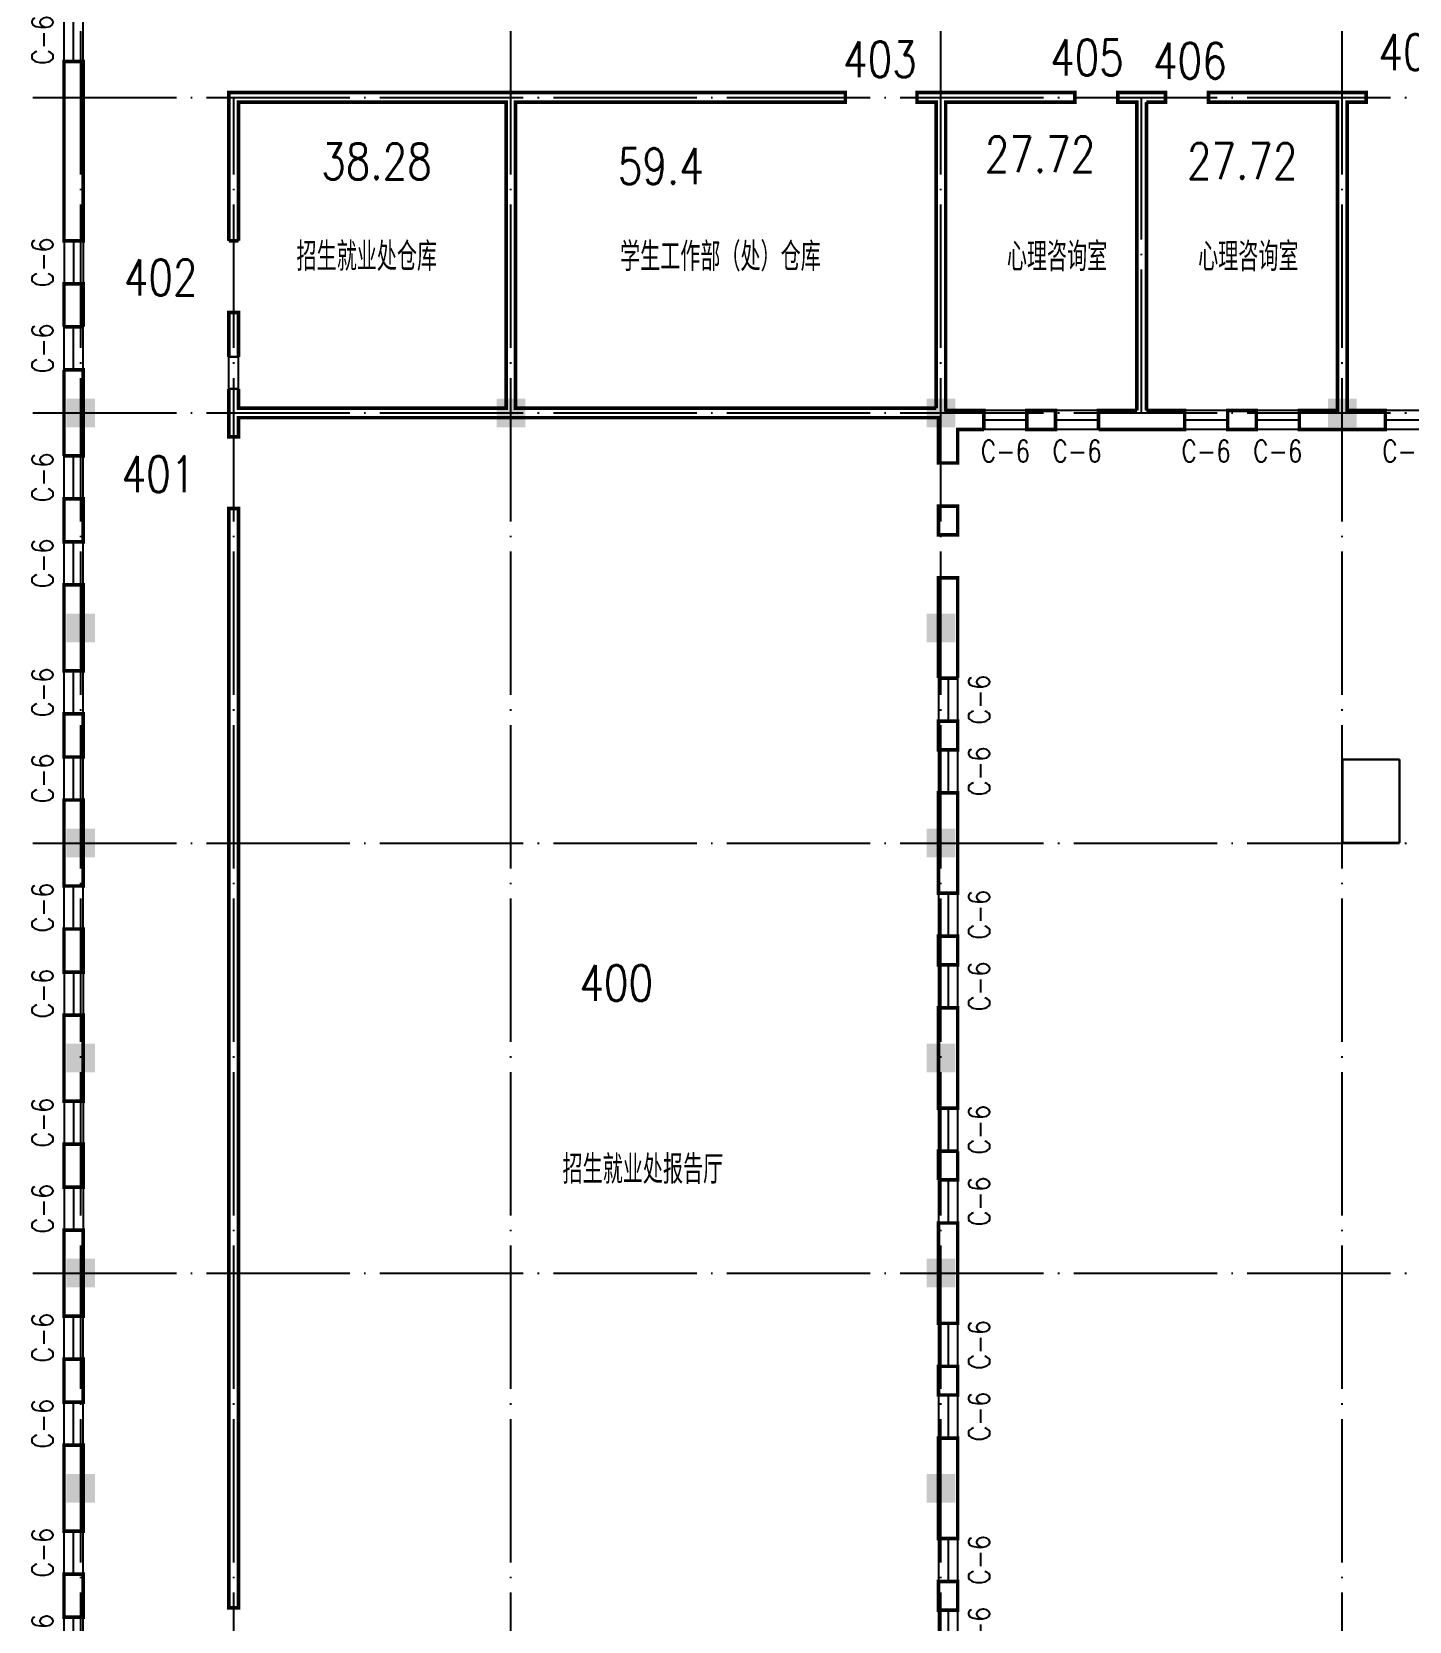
# Model space of a CAD drawing. Extents: x -55219 to 470149, y 494712 to 780039.
# Drawn here: x 364530 to 393355, y 630123 to 663378 of the extents above; entities that cross this region are included whole.
import ezdxf
from ezdxf.enums import TextEntityAlignment as Align

# ---------------------------------------------------------------- set-up
doc = ezdxf.new("R2010")
doc.units = 0
doc.header["$LTSCALE"] = 1500
doc.header["$MEASUREMENT"] = 0
doc.linetypes.add('DOTE', pattern=[2.42, 2, -0.2, 0.02, -0.2])
doc.layers.get('0').update_dxf_attribs({"linetype": 'CONTINUOUS'})
for name, color, linetype in [('COLUMN', 7, 'CONTINUOUS'), ('DOTE', 1, 'DOTE'), ('LVTRY', 6, 'CONTINUOUS'), ('PUB_TEXT', 7, 'CONTINUOUS'), ('PUB_WALL', 255, 'CONTINUOUS'), ('WALL', 255, 'CONTINUOUS'), ('WINDOW', 2, 'CONTINUOUS'), ('WINDOW_TEXT', 7, 'CONTINUOUS')]:
    doc.layers.add(name, color=color, linetype=linetype)
doc.styles.add('_HZTXT', font='txt.shx', dxfattribs={"width": 0.8, "bigfont": 'hztxt.shx'})
doc.styles.add('_SIMPLEX', font='SIMPLEX.shx', dxfattribs={"width": 0.6})
doc.styles.add('DIM_FONT', font='SIMPLEX.shx', dxfattribs={"width": 0.8})
doc.styles.add('SIMPLEX', font='SIMPLEX.SHX')

# ---------------------------------------------------------------- blocks, each defined once
blk = doc.blocks.new('_FZH')
blk.add_solid([(0.5, 0.5), (0.5, -0.5), (-0.5, 0.5), (-0.5, -0.5)])
blk = doc.blocks.new('_WBLK')
for p, q in [((-0.5, 0.5), (0.5, 0.5)), ((-0.5, 0), (0.5, 0)), ((-0.5, -0.5), (0.5, -0.5))]:
    blk.add_line(p, q)
at = {"layer": 'WINDOW_TEXT', "style": 'SIMPLEX', "flags": 9}
blk.add_attdef('A', text='', height=1, dxfattribs=at).set_placement((0, 1.5), align=Align.MIDDLE)

msp = doc.modelspace()

# ---------------------------------------------------------------- linework, layer by layer
at = {"layer": 'DOTE'}
for p, q in [((365555.2, 605943), (365555.2, 674505.6)), ((374555.2, 605943), (374555.2, 674505.6)), ((383555.2, 605943), (383555.2, 674505.6)), ((391955.2, 605943), (391955.2, 674505.6)), ((364555.2, 662004.9), (444227.5, 662004.9)), ((368755.2, 605943), (368755.2, 662004.9)), ((387755.2, 655404.9), (387755.2, 662004.9)), ((364555.2, 655404.9), (444227.5, 655404.9)), ((364555.2, 646404.9), (444227.5, 646404.9)), ((364555.2, 637404.9), (444227.5, 637404.9))]:
    msp.add_line(p, q, dxfattribs=at)
at = {"layer": 'LVTRY'}
msp.add_line((391955.7, 648154.4), (391955.2, 648153.9), dxfattribs=at)
at = {"layer": 'LVTRY', "const_width": 50}
for points in [[(368855.2, 656574.9), (368655.2, 656574.9)], [(368655.2, 655904.9), (368855.2, 655904.9)], [(391955.2, 648153.9), (391955.2, 646405.4)], [(393154.7, 648154.4), (391955.7, 648154.4)], [(393154.2, 648153.9), (393154.2, 646405.4)], [(393154.7, 646405.4), (391955.7, 646405.4)]]:
    msp.add_lwpolyline(points, dxfattribs=at)
at = {"layer": 'PUB_WALL', "const_width": 75}
for points in [[(365605.2, 659004.9), (365205.2, 659004.9), (365205.2, 662754.9), (365605.2, 662754.9), (365605.2, 659004.9)], [(368655.2, 659004.9), (368655.2, 662104.9), (381555.2, 662104.9), (381555.2, 661904.9), (374655.2, 661904.9), (374655.2, 655504.9), (383455.2, 655504.9)], [(383455.2, 655504.9), (383455.2, 661904.9), (383055.2, 661904.9), (383055.2, 662104.9), (386355.2, 662104.9), (386355.2, 661904.9), (383655.2, 661904.9), (383655.2, 655455.4), (383655.7, 655454.9), (384455.2, 655454.9), (384455.2, 655054.9)], [(388255.2, 661904.9), (387855.2, 661904.9), (388255.2, 661904.9), (388255.2, 662104.9), (387255.2, 662104.9), (387255.2, 661904.9), (387655.2, 661904.9), (387655.2, 655454.9)], [(391055.2, 655054.9), (392855.2, 655054.9), (392855.2, 655454.9), (392055.2, 655454.9), (392055.2, 661904.9), (392455.2, 661904.9), (392455.2, 662104.9), (389155.2, 662104.9), (389155.2, 661904.9), (391855.2, 661904.9), (391855.2, 655454.9), (391055.2, 655454.9), (391055.2, 655054.9), (392855.2, 655054.9)], [(368855.2, 659004.9), (368855.2, 661904.9), (374455.2, 661904.9), (374455.2, 655504.9), (368855.2, 655504.9), (368855.2, 655904.9)], [(387855.2, 655454.9), (387855.2, 661904.9)], [(391855.2, 659104.9), (391855.2, 661904.9), (389155.2, 661904.9)], [(368855.2, 659004.9), (368655.2, 659004.9)], [(365205.2, 657204.9), (365205.2, 658104.9), (365605.2, 658104.9), (365605.2, 657204.9)], [(368855.2, 656574.9), (368855.2, 657504.9), (368655.2, 657504.9), (368655.2, 656574.9)], [(365205.2, 657204.9), (365605.2, 657204.9)], [(365205.2, 656304.9), (365605.2, 656304.9), (365605.2, 655504.9), (365605.2, 654504.9), (365205.2, 654504.9)], [(365205.2, 654504.9), (365205.2, 656304.9)], [(368655.2, 655904.9), (368655.2, 654904.9), (368855.2, 654904.9), (368855.2, 655304.9), (383505.2, 655304.9), (383505.2, 654354.9), (383905.2, 654354.9), (383905.2, 655054.9), (384455.2, 655054.9)], [(385955.2, 655054.9), (385355.2, 655054.9), (385355.2, 655454.9), (385955.2, 655454.9), (385955.2, 655054.9)], [(387280.2, 655454.9), (387655.2, 655454.9), (386855.2, 655454.9), (386855.2, 655054.9)], [(388655.2, 655454.9), (387855.2, 655454.9), (388655.2, 655454.9), (388655.2, 655054.9), (387280.2, 655054.9)], [(391855.2, 655454.9), (391055.2, 655454.9)], [(392855.2, 655454.9), (392055.2, 655454.9)], [(388655.2, 655054.9), (386855.2, 655054.9)], [(365205.2, 652704.9), (365605.2, 652704.9), (365605.2, 653604.9), (365205.2, 653604.9), (365205.2, 652704.9)], [(383905.2, 653454.9), (383905.2, 652854.9), (383505.2, 652854.9), (383505.2, 653454.9), (383905.2, 653454.9)], [(368855.2, 653404.9), (368855.2, 630404.9), (368655.2, 630404.9), (368655.2, 653404.9), (368855.2, 653404.9)], [(383505.2, 649854.9), (383505.2, 651954.9), (383905.2, 651954.9), (383905.2, 649854.9)], [(383505.2, 649854.9), (383905.2, 649854.9)], [(365205.2, 648204.9), (365605.2, 648204.9), (365605.2, 649104.9), (365205.2, 649104.9), (365205.2, 648204.9)], [(383905.2, 648954.9), (383905.2, 648354.9), (383505.2, 648354.9), (383505.2, 648954.9), (383905.2, 648954.9)], [(383505.2, 643854.9), (383505.2, 644454.9), (383905.2, 644454.9), (383905.2, 643854.9), (383505.2, 643854.9)], [(383505.2, 640854.9), (383505.2, 642954.9), (383905.2, 642954.9), (383905.2, 640854.9), (383505.2, 640854.9)], [(383905.2, 639954.9), (383905.2, 639354.9), (383505.2, 639354.9)], [(383905.2, 639954.9), (383505.2, 639954.9), (383505.2, 639354.9)], [(365605.2, 638304.9), (365605.2, 636504.9), (365205.2, 636504.9), (365205.2, 638304.9), (365605.2, 638304.9)], [(365205.2, 634704.9), (365605.2, 634704.9), (365605.2, 635604.9), (365205.2, 635604.9), (365205.2, 634704.9)], [(383905.2, 633954.9), (383905.2, 631854.9), (383505.2, 631854.9), (383505.2, 633954.9), (383905.2, 633954.9)], [(383505.2, 630954.9), (383905.2, 630954.9), (383905.2, 630354.9), (383505.2, 630354.9), (383505.2, 630954.9)]]:
    msp.add_lwpolyline(points, dxfattribs=at)
for points in [[(390155.2, 655454.9), (389555.2, 655454.9), (389555.2, 655054.9), (390155.2, 655054.9)], [(365205.2, 651804.9), (365205.2, 650004.9), (365605.2, 650004.9), (365605.2, 651804.9)], [(383505.2, 647454.9), (383905.2, 647454.9), (383905.2, 645354.9), (383505.2, 645354.9), (383505.2, 646504.9)], [(365605.2, 647304.9), (365205.2, 647304.9), (365205.2, 645504.9), (365605.2, 645504.9), (365605.2, 646504.9)], [(365205.2, 644604.9), (365205.2, 643704.9), (365605.2, 643704.9), (365605.2, 644604.9)], [(365205.2, 642804.9), (365205.2, 641004.9), (365605.2, 641004.9), (365605.2, 642804.9)], [(365205.2, 640104.9), (365205.2, 639204.9), (365605.2, 639204.9), (365605.2, 640104.9)], [(383905.2, 638454.9), (383905.2, 636354.9), (383505.2, 636354.9), (383505.2, 638454.9)], [(383905.2, 635454.9), (383905.2, 634854.9), (383505.2, 634854.9), (383505.2, 635454.9)], [(365205.2, 633804.9), (365205.2, 632004.9), (365605.2, 632004.9), (365605.2, 633804.9)], [(365205.2, 631104.9), (365205.2, 630204.9), (365605.2, 630204.9), (365605.2, 631104.9)]]:
    msp.add_lwpolyline(points, close=True, dxfattribs=at)
at = {"layer": 'WALL'}
for p, q in [((365205.2, 662754.9), (365605.2, 662754.9)), ((365205.2, 659004.9), (365205.2, 662754.9)), ((365605.2, 659004.9), (365605.2, 662754.9)), ((368655.2, 662104.9), (381555.2, 662104.9)), ((368655.2, 659004.9), (368655.2, 662104.9)), ((368855.2, 661904.9), (374455.2, 661904.9)), ((368855.2, 659004.9), (368855.2, 661904.9)), ((374455.2, 661904.9), (374455.2, 655504.9)), ((374655.2, 661904.9), (374655.2, 655504.9)), ((374655.2, 661904.9), (381555.2, 661904.9)), ((381555.2, 661904.9), (381555.2, 662104.9)), ((383055.2, 662104.9), (386355.2, 662104.9)), ((383055.2, 661904.9), (383055.2, 662104.9)), ((383055.2, 661904.9), (383455.2, 661904.9)), ((383455.2, 661904.9), (383455.2, 655504.9)), ((383655.2, 661904.9), (383655.2, 655455.4)), ((383655.2, 661904.9), (386355.2, 661904.9)), ((386355.2, 661904.9), (386355.2, 662104.9)), ((387255.2, 662104.9), (388255.2, 662104.9)), ((387255.2, 661904.9), (387255.2, 662104.9)), ((387255.2, 661904.9), (387655.2, 661904.9)), ((387655.2, 655454.9), (387655.2, 661904.9)), ((388255.2, 661904.9), (387855.2, 661904.9)), ((387855.2, 661904.9), (388255.2, 661904.9)), ((387855.2, 655454.9), (387855.2, 661904.9)), ((388255.2, 661904.9), (388255.2, 662104.9)), ((389155.2, 661904.9), (389155.2, 662104.9)), ((389155.2, 662104.9), (392455.2, 662104.9)), ((389155.2, 661904.9), (391855.2, 661904.9)), ((391855.2, 661904.9), (389155.2, 661904.9)), ((391855.2, 655454.9), (391855.2, 661904.9)), ((391855.2, 659104.9), (391855.2, 661904.9)), ((392055.2, 661904.9), (392455.2, 661904.9)), ((392055.2, 655454.9), (392055.2, 661904.9)), ((392455.2, 662104.9), (392455.2, 661904.9)), ((365205.2, 659004.9), (365605.2, 659004.9)), ((368855.2, 659004.9), (368655.2, 659004.9)), ((365205.2, 658104.9), (365605.2, 658104.9)), ((365205.2, 657204.9), (365205.2, 658104.9)), ((365605.2, 657204.9), (365605.2, 658104.9)), ((368655.2, 654904.9), (368655.2, 657504.9)), ((368855.2, 657504.9), (368655.2, 657504.9)), ((368855.2, 655504.9), (368855.2, 657504.9)), ((365205.2, 657204.9), (365605.2, 657204.9)), ((365205.2, 656304.9), (365605.2, 656304.9)), ((365205.2, 654504.9), (365205.2, 656304.9)), ((365605.2, 655504.9), (365605.2, 656304.9)), ((365605.2, 654504.9), (365605.2, 655504.9)), ((368855.2, 655504.9), (374455.2, 655504.9)), ((374655.2, 655504.9), (383455.2, 655504.9)), ((368855.2, 655304.9), (383505.2, 655304.9)), ((368855.2, 654904.9), (368855.2, 655304.9)), ((383505.2, 655304.9), (383505.2, 654354.9)), ((383655.2, 655455.4), (383655.7, 655454.9)), ((384455.2, 655454.9), (383655.7, 655454.9)), ((384455.2, 655454.9), (384455.2, 655054.9)), ((385955.2, 655454.9), (385355.2, 655454.9)), ((385355.2, 655454.9), (385355.2, 655054.9)), ((385955.2, 655454.9), (385955.2, 655054.9)), ((386855.2, 655454.9), (386855.2, 655054.9)), ((387655.2, 655454.9), (386855.2, 655454.9)), ((387280.2, 655454.9), (387655.2, 655454.9)), ((388655.2, 655454.9), (387855.2, 655454.9)), ((388655.2, 655454.9), (387855.2, 655454.9)), ((388655.2, 655454.9), (388655.2, 655054.9)), ((389555.2, 655454.9), (389555.2, 655054.9)), ((390155.2, 655454.9), (389555.2, 655454.9)), ((390155.2, 655454.9), (390155.2, 655054.9)), ((391055.2, 655454.9), (391055.2, 655054.9)), ((391855.2, 655454.9), (391055.2, 655454.9)), ((391855.2, 655454.9), (391055.2, 655454.9)), ((392055.2, 655454.9), (392855.2, 655454.9)), ((392855.2, 655454.9), (392055.2, 655454.9)), ((392855.2, 655454.9), (392855.2, 655054.9)), ((368855.2, 654904.9), (368655.2, 654904.9)), ((383905.2, 655054.9), (383905.2, 654354.9)), ((384455.2, 655054.9), (383905.2, 655054.9)), ((385955.2, 655054.9), (385355.2, 655054.9)), ((388655.2, 655054.9), (386855.2, 655054.9)), ((388655.2, 655054.9), (387280.2, 655054.9)), ((390155.2, 655054.9), (389555.2, 655054.9)), ((392855.2, 655054.9), (391055.2, 655054.9)), ((391055.2, 655054.9), (392855.2, 655054.9)), ((365205.2, 654504.9), (365605.2, 654504.9)), ((383505.2, 654354.9), (383905.2, 654354.9)), ((365205.2, 653604.9), (365605.2, 653604.9)), ((365205.2, 652704.9), (365205.2, 653604.9)), ((365605.2, 652704.9), (365605.2, 653604.9)), ((368655.2, 630404.9), (368655.2, 653404.9)), ((368855.2, 653404.9), (368655.2, 653404.9)), ((368855.2, 653404.9), (368855.2, 630404.9)), ((383505.2, 653454.9), (383905.2, 653454.9)), ((383505.2, 653454.9), (383505.2, 652854.9)), ((383905.2, 653454.9), (383905.2, 652854.9)), ((383505.2, 652854.9), (383905.2, 652854.9)), ((365205.2, 652704.9), (365605.2, 652704.9)), ((365205.2, 650004.9), (365205.2, 651804.9)), ((365205.2, 651804.9), (365605.2, 651804.9)), ((365605.2, 650004.9), (365605.2, 651804.9)), ((383505.2, 651954.9), (383905.2, 651954.9)), ((383505.2, 651954.9), (383505.2, 649854.9)), ((383905.2, 651954.9), (383905.2, 649854.9)), ((365205.2, 650004.9), (365605.2, 650004.9)), ((383505.2, 649854.9), (383905.2, 649854.9)), ((365205.2, 649104.9), (365605.2, 649104.9)), ((365205.2, 648204.9), (365205.2, 649104.9)), ((365605.2, 648204.9), (365605.2, 649104.9)), ((383505.2, 648954.9), (383505.2, 648354.9)), ((383505.2, 648954.9), (383905.2, 648954.9)), ((383905.2, 648954.9), (383905.2, 648354.9)), ((365205.2, 648204.9), (365605.2, 648204.9)), ((383905.2, 648354.9), (383505.2, 648354.9)), ((365205.2, 645504.9), (365205.2, 647304.9)), ((365205.2, 647304.9), (365605.2, 647304.9)), ((365605.2, 646504.9), (365605.2, 647304.9)), ((383905.2, 647454.9), (383505.2, 647454.9)), ((383505.2, 647454.9), (383505.2, 646504.9)), ((383905.2, 647454.9), (383905.2, 645354.9)), ((365605.2, 645504.9), (365605.2, 646504.9)), ((383505.2, 646504.9), (383505.2, 645354.9)), ((365205.2, 645504.9), (365605.2, 645504.9)), ((383905.2, 645354.9), (383505.2, 645354.9)), ((365205.2, 643704.9), (365205.2, 644604.9)), ((365205.2, 644604.9), (365605.2, 644604.9)), ((365605.2, 643704.9), (365605.2, 644604.9)), ((383905.2, 644454.9), (383505.2, 644454.9)), ((383505.2, 644454.9), (383505.2, 643854.9)), ((383905.2, 644454.9), (383905.2, 643854.9)), ((383905.2, 643854.9), (383505.2, 643854.9)), ((365205.2, 643704.9), (365605.2, 643704.9)), ((383905.2, 642954.9), (383505.2, 642954.9)), ((383505.2, 642954.9), (383505.2, 640854.9)), ((383905.2, 642954.9), (383905.2, 640854.9)), ((365205.2, 641004.9), (365205.2, 642804.9)), ((365205.2, 642804.9), (365605.2, 642804.9)), ((365605.2, 641004.9), (365605.2, 642804.9)), ((365205.2, 641004.9), (365605.2, 641004.9)), ((383905.2, 640854.9), (383505.2, 640854.9)), ((365205.2, 639204.9), (365205.2, 640104.9)), ((365205.2, 640104.9), (365605.2, 640104.9)), ((365605.2, 639204.9), (365605.2, 640104.9)), ((383905.2, 639954.9), (383505.2, 639954.9)), ((383505.2, 639954.9), (383505.2, 639354.9)), ((383905.2, 639954.9), (383905.2, 639354.9)), ((365205.2, 639204.9), (365605.2, 639204.9)), ((383905.2, 639354.9), (383505.2, 639354.9)), ((365205.2, 638304.9), (365605.2, 638304.9)), ((365205.2, 636504.9), (365205.2, 638304.9)), ((365605.2, 636504.9), (365605.2, 638304.9)), ((383505.2, 638454.9), (383505.2, 636354.9)), ((383905.2, 638454.9), (383505.2, 638454.9)), ((383905.2, 638454.9), (383905.2, 636354.9)), ((365205.2, 636504.9), (365605.2, 636504.9)), ((383905.2, 636354.9), (383505.2, 636354.9)), ((365205.2, 635604.9), (365605.2, 635604.9)), ((365205.2, 634704.9), (365205.2, 635604.9)), ((365605.2, 634704.9), (365605.2, 635604.9)), ((383505.2, 635454.9), (383505.2, 634854.9)), ((383905.2, 635454.9), (383505.2, 635454.9)), ((383905.2, 635454.9), (383905.2, 634854.9)), ((383905.2, 634854.9), (383505.2, 634854.9)), ((365205.2, 634704.9), (365605.2, 634704.9)), ((383505.2, 633954.9), (383505.2, 631854.9)), ((383905.2, 633954.9), (383505.2, 633954.9)), ((383905.2, 633954.9), (383905.2, 631854.9)), ((365205.2, 632004.9), (365205.2, 633804.9)), ((365205.2, 633804.9), (365605.2, 633804.9)), ((365605.2, 632004.9), (365605.2, 633804.9)), ((365205.2, 632004.9), (365605.2, 632004.9)), ((383905.2, 631854.9), (383505.2, 631854.9)), ((365205.2, 630204.9), (365205.2, 631104.9)), ((365205.2, 631104.9), (365605.2, 631104.9)), ((365605.2, 630204.9), (365605.2, 631104.9)), ((383505.2, 630954.9), (383505.2, 630354.9)), ((383905.2, 630954.9), (383505.2, 630954.9)), ((383905.2, 630954.9), (383905.2, 630354.9)), ((365205.2, 630204.9), (365605.2, 630204.9)), ((368855.2, 630404.9), (368655.2, 630404.9)), ((383905.2, 630354.9), (383505.2, 630354.9))]:
    msp.add_line(p, q, dxfattribs=at)

# ---------------------------------------------------------------- block references
at = {"layer": 'COLUMN', "xscale": 600, "yscale": 600, "zscale": 600}
for p in [(365555.2, 655404.9), (374555.2, 655404.9), (383555.2, 655404.9), (391955.2, 655404.9), (365555.2, 650904.9), (383555.2, 650904.9), (365555.2, 646404.9), (383555.2, 646404.9), (365555.2, 641904.9), (383555.2, 641904.9), (365555.2, 637404.9), (383555.2, 637404.9), (365555.2, 632904.9), (383555.2, 632904.9)]:
    msp.add_blockref('_FZH', p, dxfattribs=at)
at = {"layer": 'WINDOW'}
ref = msp.add_blockref('_WBLK', (365405.2, 663204.9), dxfattribs=dict(at, xscale=900, yscale=400.0000000001164, zscale=900, rotation=89.99999999999999))
ref.add_attrib('A', 'C-6', dxfattribs={"layer": 'WINDOW_TEXT', "height": 450, "rotation": 90, "style": '_SIMPLEX', "width": 0.8, "flags": 8}).set_placement((364755.2, 663204.9), align=Align.MIDDLE)
ref = msp.add_blockref('_WBLK', (365405.2, 658554.9), dxfattribs=dict(at, xscale=900, yscale=400, zscale=900, rotation=270))
ref.add_attrib('A', 'C-6', dxfattribs={"layer": 'WINDOW_TEXT', "height": 450, "rotation": 90, "style": '_SIMPLEX', "width": 0.8, "flags": 8}).set_placement((364755.2, 658554.9), align=Align.MIDDLE)
ref = msp.add_blockref('_WBLK', (365405.2, 656754.9), dxfattribs=dict(at, xscale=900, yscale=400.0000000001164, zscale=900, rotation=89.99999999999999))
ref.add_attrib('A', 'C-6', dxfattribs={"layer": 'WINDOW_TEXT', "height": 450, "rotation": 90, "style": '_SIMPLEX', "width": 0.8, "flags": 8}).set_placement((364755.2, 656754.9), align=Align.MIDDLE)
ref = msp.add_blockref('_WBLK', (384905.2, 655254.9), dxfattribs=dict(at, xscale=900, yscale=400.0000000001164, zscale=900, rotation=180))
ref.add_attrib('A', 'C-6', dxfattribs={"layer": 'WINDOW_TEXT', "height": 450, "style": '_SIMPLEX', "width": 0.8, "flags": 8}).set_placement((384905.2, 654604.9), align=Align.MIDDLE)
ref = msp.add_blockref('_WBLK', (386405.2, 655254.9), dxfattribs=dict(at, xscale=900, yscale=400, zscale=900, rotation=180))
ref.add_attrib('A', 'C-6', dxfattribs={"layer": 'WINDOW_TEXT', "height": 450, "style": '_SIMPLEX', "width": 0.8, "flags": 8}).set_placement((386405.2, 654604.9), align=Align.MIDDLE)
ref = msp.add_blockref('_WBLK', (389105.2, 655254.9), dxfattribs=dict(at, xscale=900, yscale=400, zscale=900, rotation=180))
ref.add_attrib('A', 'C-6', dxfattribs={"layer": 'WINDOW_TEXT', "height": 450, "style": '_SIMPLEX', "width": 0.8, "flags": 8}).set_placement((389105.2, 654604.9), align=Align.MIDDLE)
ref = msp.add_blockref('_WBLK', (390605.2, 655254.9), dxfattribs=dict(at, xscale=900, yscale=400, zscale=900, rotation=180))
ref.add_attrib('A', 'C-6', dxfattribs={"layer": 'WINDOW_TEXT', "height": 450, "style": '_SIMPLEX', "width": 0.8, "flags": 8}).set_placement((390605.2, 654604.9), align=Align.MIDDLE)
ref = msp.add_blockref('_WBLK', (393305.2, 655254.9), dxfattribs=dict(at, xscale=900, yscale=399.9999999998836, zscale=900, rotation=180))
ref.add_attrib('A', 'C-6', dxfattribs={"layer": 'WINDOW_TEXT', "height": 450, "style": '_SIMPLEX', "width": 0.8, "flags": 8}).set_placement((393305.2, 654604.9), align=Align.MIDDLE)
ref = msp.add_blockref('_WBLK', (365405.2, 654054.9), dxfattribs=dict(at, xscale=900, yscale=399.9999999998836, zscale=900, rotation=89.99999999999999))
ref.add_attrib('A', 'C-6', dxfattribs={"layer": 'WINDOW_TEXT', "height": 450, "rotation": 90, "style": '_SIMPLEX', "width": 0.8, "flags": 8}).set_placement((364755.2, 654054.9), align=Align.MIDDLE)
ref = msp.add_blockref('_WBLK', (365405.2, 652254.9), dxfattribs=dict(at, xscale=900, yscale=400, zscale=900, rotation=89.99999999999999))
ref.add_attrib('A', 'C-6', dxfattribs={"layer": 'WINDOW_TEXT', "height": 450, "rotation": 90, "style": '_SIMPLEX', "width": 0.8, "flags": 8}).set_placement((364755.2, 652254.9), align=Align.MIDDLE)
ref = msp.add_blockref('_WBLK', (365405.2, 649554.9), dxfattribs=dict(at, xscale=900, yscale=400, zscale=900, rotation=89.99999999999999))
ref.add_attrib('A', 'C-6', dxfattribs={"layer": 'WINDOW_TEXT', "height": 450, "rotation": 90, "style": '_SIMPLEX', "width": 0.8, "flags": 8}).set_placement((364755.2, 649554.9), align=Align.MIDDLE)
ref = msp.add_blockref('_WBLK', (383705.2, 649404.9), dxfattribs=dict(at, xscale=900, yscale=399.9999999998836, zscale=900, rotation=270))
ref.add_attrib('A', 'C-6', dxfattribs={"layer": 'WINDOW_TEXT', "height": 450, "rotation": 90, "style": '_SIMPLEX', "width": 0.8, "flags": 8}).set_placement((384355.2, 649404.9), align=Align.MIDDLE)
ref = msp.add_blockref('_WBLK', (365405.2, 647754.9), dxfattribs=dict(at, xscale=900, yscale=400, zscale=900, rotation=89.99999999999999))
ref.add_attrib('A', 'C-6', dxfattribs={"layer": 'WINDOW_TEXT', "height": 450, "rotation": 90, "style": '_SIMPLEX', "width": 0.8, "flags": 8}).set_placement((364755.2, 647754.9), align=Align.MIDDLE)
ref = msp.add_blockref('_WBLK', (383705.2, 647904.9), dxfattribs=dict(at, xscale=900, yscale=399.9999999998836, zscale=900, rotation=270))
ref.add_attrib('A', 'C-6', dxfattribs={"layer": 'WINDOW_TEXT', "height": 450, "rotation": 90, "style": '_SIMPLEX', "width": 0.8, "flags": 8}).set_placement((384355.2, 647904.9), align=Align.MIDDLE)
ref = msp.add_blockref('_WBLK', (365405.2, 645054.9), dxfattribs=dict(at, xscale=900, yscale=400.0000000002328, zscale=900, rotation=89.99999999999999))
ref.add_attrib('A', 'C-6', dxfattribs={"layer": 'WINDOW_TEXT', "height": 450, "rotation": 90, "style": '_SIMPLEX', "width": 0.8, "flags": 8}).set_placement((364755.2, 645054.9), align=Align.MIDDLE)
ref = msp.add_blockref('_WBLK', (383705.2, 644904.9), dxfattribs=dict(at, xscale=900, yscale=399.9999999997672, zscale=900, rotation=270))
ref.add_attrib('A', 'C-6', dxfattribs={"layer": 'WINDOW_TEXT', "height": 450, "rotation": 90, "style": '_SIMPLEX', "width": 0.8, "flags": 8}).set_placement((384355.2, 644904.9), align=Align.MIDDLE)
ref = msp.add_blockref('_WBLK', (383705.2, 643404.9), dxfattribs=dict(at, xscale=900, yscale=399.9999999998836, zscale=900, rotation=270))
ref.add_attrib('A', 'C-6', dxfattribs={"layer": 'WINDOW_TEXT', "height": 450, "rotation": 90, "style": '_SIMPLEX', "width": 0.8, "flags": 8}).set_placement((384355.2, 643404.9), align=Align.MIDDLE)
ref = msp.add_blockref('_WBLK', (365405.2, 643254.9), dxfattribs=dict(at, xscale=900, yscale=400.0000000001164, zscale=900, rotation=270))
ref.add_attrib('A', 'C-6', dxfattribs={"layer": 'WINDOW_TEXT', "height": 450, "rotation": 90, "style": '_SIMPLEX', "width": 0.8, "flags": 8}).set_placement((364755.2, 643254.9), align=Align.MIDDLE)
ref = msp.add_blockref('_WBLK', (365405.2, 640554.9), dxfattribs=dict(at, xscale=900, yscale=400.0000000001164, zscale=900, rotation=270))
ref.add_attrib('A', 'C-6', dxfattribs={"layer": 'WINDOW_TEXT', "height": 450, "rotation": 90, "style": '_SIMPLEX', "width": 0.8, "flags": 8}).set_placement((364755.2, 640554.9), align=Align.MIDDLE)
ref = msp.add_blockref('_WBLK', (383705.2, 640404.9), dxfattribs=dict(at, xscale=900, yscale=399.9999999998836, zscale=900, rotation=270))
ref.add_attrib('A', 'C-6', dxfattribs={"layer": 'WINDOW_TEXT', "height": 450, "rotation": 90, "style": '_SIMPLEX', "width": 0.8, "flags": 8}).set_placement((384355.2, 640404.9), align=Align.MIDDLE)
ref = msp.add_blockref('_WBLK', (365405.2, 638754.9), dxfattribs=dict(at, xscale=900, yscale=400.0000000001164, zscale=900, rotation=270))
ref.add_attrib('A', 'C-6', dxfattribs={"layer": 'WINDOW_TEXT', "height": 450, "rotation": 90, "style": '_SIMPLEX', "width": 0.8, "flags": 8}).set_placement((364755.2, 638754.9), align=Align.MIDDLE)
ref = msp.add_blockref('_WBLK', (383705.2, 638904.9), dxfattribs=dict(at, xscale=900, yscale=399.9999999997672, zscale=900, rotation=270))
ref.add_attrib('A', 'C-6', dxfattribs={"layer": 'WINDOW_TEXT', "height": 450, "rotation": 90, "style": '_SIMPLEX', "width": 0.8, "flags": 8}).set_placement((384355.2, 638904.9), align=Align.MIDDLE)
ref = msp.add_blockref('_WBLK', (365405.2, 636054.9), dxfattribs=dict(at, xscale=900, yscale=400, zscale=900, rotation=89.99999999999999))
ref.add_attrib('A', 'C-6', dxfattribs={"layer": 'WINDOW_TEXT', "height": 450, "rotation": 90, "style": '_SIMPLEX', "width": 0.8, "flags": 8}).set_placement((364755.2, 636054.9), align=Align.MIDDLE)
ref = msp.add_blockref('_WBLK', (383705.2, 635904.9), dxfattribs=dict(at, xscale=900, yscale=399.9999999998836, zscale=900, rotation=270))
ref.add_attrib('A', 'C-6', dxfattribs={"layer": 'WINDOW_TEXT', "height": 450, "rotation": 90, "style": '_SIMPLEX', "width": 0.8, "flags": 8}).set_placement((384355.2, 635904.9), align=Align.MIDDLE)
ref = msp.add_blockref('_WBLK', (383705.2, 634404.9), dxfattribs=dict(at, xscale=900, yscale=399.9999999998836, zscale=900, rotation=270))
ref.add_attrib('A', 'C-6', dxfattribs={"layer": 'WINDOW_TEXT', "height": 450, "rotation": 90, "style": '_SIMPLEX', "width": 0.8, "flags": 8}).set_placement((384355.2, 634404.9), align=Align.MIDDLE)
ref = msp.add_blockref('_WBLK', (365405.2, 634254.9), dxfattribs=dict(at, xscale=900, yscale=400, zscale=900, rotation=89.99999999999999))
ref.add_attrib('A', 'C-6', dxfattribs={"layer": 'WINDOW_TEXT', "height": 450, "rotation": 90, "style": '_SIMPLEX', "width": 0.8, "flags": 8}).set_placement((364755.2, 634254.9), align=Align.MIDDLE)
ref = msp.add_blockref('_WBLK', (365405.2, 631554.9), dxfattribs=dict(at, xscale=900, yscale=400, zscale=900, rotation=89.99999999999999))
ref.add_attrib('A', 'C-6', dxfattribs={"layer": 'WINDOW_TEXT', "height": 450, "rotation": 90, "style": '_SIMPLEX', "width": 0.8, "flags": 8}).set_placement((364755.2, 631554.9), align=Align.MIDDLE)
ref = msp.add_blockref('_WBLK', (383705.2, 631404.9), dxfattribs=dict(at, xscale=900, yscale=399.9999999998836, zscale=900, rotation=270))
ref.add_attrib('A', 'C-6', dxfattribs={"layer": 'WINDOW_TEXT', "height": 450, "rotation": 90, "style": '_SIMPLEX', "width": 0.8, "flags": 8}).set_placement((384355.2, 631404.9), align=Align.MIDDLE)
ref = msp.add_blockref('_WBLK', (365405.2, 629754.9), dxfattribs=dict(at, xscale=900, yscale=400, zscale=900, rotation=89.99999999999999))
ref.add_attrib('A', 'C-6', dxfattribs={"layer": 'WINDOW_TEXT', "height": 450, "rotation": 90, "style": '_SIMPLEX', "width": 0.8, "flags": 8}).set_placement((364755.2, 629754.9), align=Align.MIDDLE)
ref = msp.add_blockref('_WBLK', (383705.2, 629904.9), dxfattribs=dict(at, xscale=900, yscale=400, zscale=900, rotation=270))
ref.add_attrib('A', 'C-6', dxfattribs={"layer": 'WINDOW_TEXT', "height": 450, "rotation": 90, "style": '_SIMPLEX', "width": 0.8, "flags": 8}).set_placement((384355.2, 629904.9), align=Align.MIDDLE)

# ---------------------------------------------------------------- texts
at = {"layer": 'LVTRY', "color": 0, "char_height": 750, "attachment_point": 1, "style": 'DIM_FONT'}
for s, insert, width in [('403', (381508, 663177.7), 2156.339), ('405', (385841.1, 663214.8), 2156.339), ('406', (387994.4, 663146.6), 2156.339), ('407', (392711.1, 663325.6), 2156.339), ('27.72', (384472.6, 661187.9), 2444.768), ('38.28', (370586.2, 661040.7), 3055.96), ('59.4', (376793, 660941), 3102.975), ('27.72', (388704, 661047.1), 2256.709), ('402', (366456.3, 658612.7), 2156.339), ('401', (366410.5, 654496.9), 2156.339), ('400', (375989.8, 643849.5), 4137.301)]:
    msp.add_mtext(s, dxfattribs=dict(at, insert=insert, width=width))
at = {"layer": 'PUB_TEXT', "style": '_HZTXT', "width": 0.7}
for s, p in [('招生就业处仓库', (370071.3, 658375.3)), ('学生工作部（处）仓库', (376840.9, 658371.7)), ('心理咨询室', (384935.4, 658371.3)), ('心理咨询室', (388938.1, 658371.3)), ('招生就业处报告厅', (375637.3, 639275.3))]:
    msp.add_text(s, height=600, dxfattribs=at).set_placement(p)

doc.saveas('drawing.dxf')
